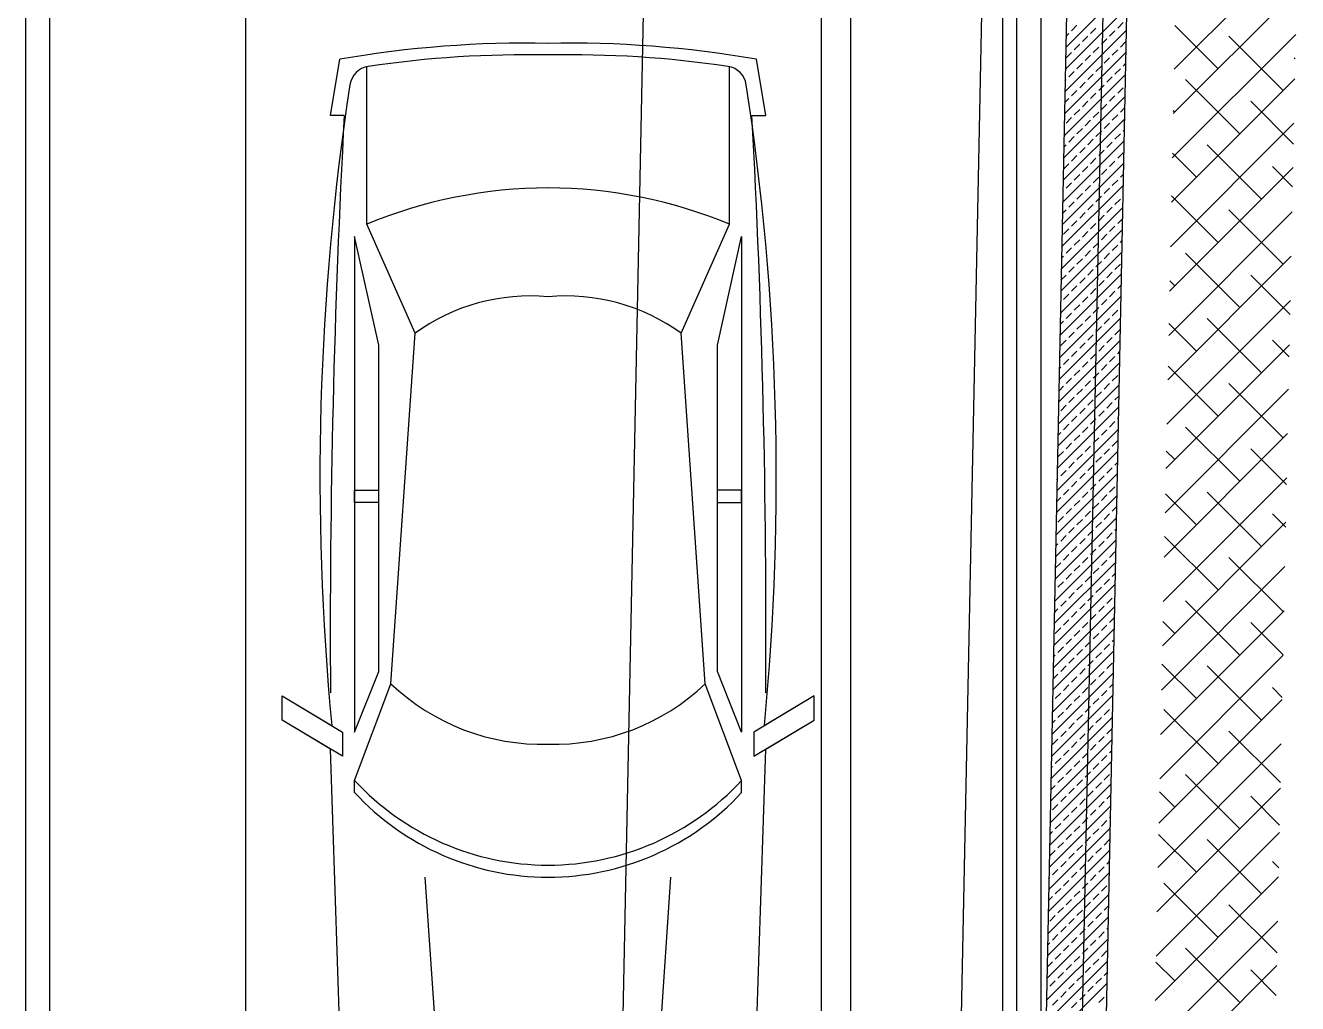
# Model space of a CAD drawing. Header units: millimetres. Extents: x 43168.9 to 43194.6, y -25545.1 to -25543.4.
# Drawn here: x 43169.8501 to 43169.9553, y -25544.741 to -25544.6601 of the extents above; entities that cross this region are included whole.
import ezdxf

# ---------------------------------------------------------------- set-up
doc = ezdxf.new("R2010")
doc.units = ezdxf.units.MM
doc.header["$LTSCALE"] = 200
doc.linetypes.add('DASHDOT', pattern=[1, 0.5, -0.25, 0, -0.25])
doc.linetypes.add('DASHDOT2', pattern=[0.5, 0.25, -0.125, 0, -0.125])
for name, color, linetype in [('aks_sgh', 5, 'DASHDOT2'), ('kolon-b.a_sgh', 6, 'Continuous'), ('merdi_sgh', 3, 'Continuous'), ('olcuic_sgh', 183, 'Continuous'), ('sembol_sgh', 8, 'Continuous'), ('tarama-betonarme_sgh', 223, 'Continuous'), ('tarama-zemin_sgh', 197, 'Continuous'), ('yapi-yaklasma_sgh', 41, 'DASHDOT')]:
    doc.layers.add(name, color=color, linetype=linetype)

msp = doc.modelspace()

# ---------------------------------------------------------------- linework, layer by layer
at = {"color": 0}
for p, q in [((43169.87531133078, -25544.66756124097), (43169.87608510185, -25544.66291861457)), ((43169.87831138149, -25544.67656139312), (43169.87831138149, -25544.66353703217)), ((43169.90831188865, -25544.67656139312), (43169.90831188865, -25544.66353703217)), ((43169.91131193937, -25544.66756124097), (43169.9105381683, -25544.66291861457)), ((43169.87645310046, -25544.66756124097), (43169.87531133078, -25544.66756124097)), ((43169.87631134768, -25544.66756124097), (43169.87531133078, -25544.66756124097)), ((43169.91017016968, -25544.66756124097), (43169.91131193937, -25544.66756124097)), ((43169.91031192246, -25544.66756124097), (43169.91131193937, -25544.66756124097)), ((43169.87731136459, -25544.67756141003), (43169.87731136459, -25544.71856210314)), ((43169.8793113984, -25544.68656156217), (43169.87731136459, -25544.67756141003)), ((43169.88231144912, -25544.68556154527), (43169.87831138149, -25544.67656139312)), ((43169.90431182102, -25544.68556154527), (43169.90831188865, -25544.67656139312)), ((43169.90731187174, -25544.68656156217), (43169.90931190555, -25544.67756141003)), ((43169.90931190555, -25544.67756141003), (43169.90931190555, -25544.71856210314)), ((43169.88031141531, -25544.71456203552), (43169.88231144912, -25544.68556154527)), ((43169.90631185484, -25544.71456203552), (43169.90431182102, -25544.68556154527)), ((43169.8793113984, -25544.71356201861), (43169.8793113984, -25544.68656156217)), ((43169.90731187174, -25544.71356201861), (43169.90731187174, -25544.68656156217)), ((43169.87731136459, -25544.69856176504), (43169.8793113984, -25544.69856176504)), ((43169.87731136459, -25544.69956178194), (43169.87731136459, -25544.69856176504)), ((43169.90931190555, -25544.69856176504), (43169.90731187174, -25544.69856176504)), ((43169.90931190555, -25544.69956178194), (43169.90931190555, -25544.69856176504)), ((43169.8793113984, -25544.69956178194), (43169.87731136459, -25544.69956178194)), ((43169.90731187174, -25544.69956178194), (43169.90931190555, -25544.69956178194)), ((43169.87731136459, -25544.71856210314), (43169.8793113984, -25544.71356201861)), ((43169.90931190555, -25544.71856210314), (43169.90731187174, -25544.71356201861)), ((43169.87731136459, -25544.72256217076), (43169.88031141531, -25544.71456203552)), ((43169.90931190555, -25544.72256217076), (43169.90631185484, -25544.71456203552)), ((43169.87131126316, -25544.71556205242), (43169.87531133078, -25544.717962093)), ((43169.87131126316, -25544.71756208624), (43169.87131126316, -25544.71556205242)), ((43169.87131126316, -25544.71556205242), (43169.87631134768, -25544.71856210314)), ((43169.87131126316, -25544.71756208624), (43169.87131126316, -25544.71556205242)), ((43169.91531200698, -25544.71556205242), (43169.91031192246, -25544.71856210314)), ((43169.91531200698, -25544.71556205242), (43169.91131193937, -25544.717962093)), ((43169.91531200698, -25544.71756208624), (43169.91531200698, -25544.71556205242)), ((43169.91531200698, -25544.71756208624), (43169.91531200698, -25544.71556205242)), ((43169.87531133078, -25544.71996212681), (43169.87131126316, -25544.71756208624)), ((43169.87631134768, -25544.72056213695), (43169.87131126316, -25544.71756208624)), ((43169.87631134768, -25544.71856210314), (43169.87631134768, -25544.72056213695)), ((43169.91031192246, -25544.72056213695), (43169.91531200698, -25544.71756208624)), ((43169.91031192246, -25544.71856210314), (43169.91031192246, -25544.72056213695)), ((43169.91131193937, -25544.71996212681), (43169.91531200698, -25544.71756208624)), ((43169.87621437806, -25544.74714535622), (43169.87531133078, -25544.71996212681)), ((43169.91040889209, -25544.74714535622), (43169.91131193937, -25544.71996212681)), ((43169.87731136459, -25544.72356218766), (43169.87731136459, -25544.72256217076)), ((43169.90931190555, -25544.72356218766), (43169.90931190555, -25544.72256217076)), ((43169.88431148292, -25544.74756259339), (43169.883155203, -25544.730562306)), ((43169.90231178722, -25544.74756259339), (43169.90346806715, -25544.730562306))]:
    msp.add_line(p, q, dxfattribs=at)
for centre, radius, start, end in [((43169.89152402846, -25544.75123235429), 0.08965309296207911, 88.8450762057925, 99.9161869801287), ((43169.89509924169, -25544.75123235429), 0.08965309296207911, 80.0838130198713, 91.1549237942075), ((43169.89152402846, -25544.75123235429), 0.08868921503438901, 88.8450762057925, 98.48846310337991), ((43169.89509924169, -25544.75123235429), 0.08868921503438901, 81.51153689662009, 91.1549237942075), ((43169.87869828775, -25544.66529495809), 0.0018, 98.48846310337991, 171.2761802045768), ((43169.90792498239, -25544.66529495809), 0.0018, 8.723819795423168, 81.51153689662009), ((43170.08882456146, -25544.69753820502), 0.2143856953616721, 171.2761802045768, 185.4842277778909), ((43169.69779870869, -25544.69753820502), 0.2143856953616721, 354.515772222109, 8.723819795423168), ((43170.66586836727, -25544.71032592126), 0.7905727552520726, 176.8991693323293, 180.3613074809916), ((43169.12075490287, -25544.71032592126), 0.7905727552520726, 359.6386925190084, 3.100830667670746), ((43169.89331163507, -25544.71256200171), 0.03900065930309958, 90, 112.6198643868536), ((43169.89331163507, -25544.71256200171), 0.03900065930309958, 67.38013561314642, 90), ((43169.89181160971, -25544.69872843452), 0.01623637964533992, 84.69907341928379, 125.8111643291812), ((43169.89481166043, -25544.69872843452), 0.01623637964533992, 54.18883567081875, 95.30092658071621), ((43169.89281162662, -25544.70146181406), 0.0181072108613248, 226.3426240035144, 271.5823546075634), ((43169.89381164352, -25544.70146181406), 0.0181072108613248, 268.4176453924366, 313.6573759964856), ((43169.89331163507, -25544.70777620652), 0.02178608257773878, 222.7412450444117, 270), ((43169.89331163507, -25544.70777620652), 0.02178608257773878, 270, 317.2587549555883), ((43169.89331163507, -25544.70877622343), 0.02178608257773878, 222.7412450444117, 270), ((43169.89331163507, -25544.70877622343), 0.02178608257773878, 270, 317.2587549555883)]:
    msp.add_arc(centre, radius, start, end, dxfattribs=at)
at = {"layer": 'aks_sgh'}
for p, q in [((43169.93087904157, -25543.74091939969), (43169.93087904157, -25544.78991939969)), ((43169.9536205472, -25543.95248021049), (43169.93700293692, -25544.76581288985))]:
    msp.add_line(p, q, dxfattribs=at)
at = {"layer": 'kolon-b.a_sgh'}
for p, q in [((43169.94256686977, -25544.34492043452), (43169.93406195791, -25544.76288187019)), ((43169.9389635896, -25544.76776690297), (43169.9474641132, -25544.35002112141))]:
    msp.add_line(p, q, dxfattribs=at)
at = {"layer": 'merdi_sgh'}
for p, q in [((43169.85008606948, -25544.64082693927), (43169.85008606948, -25544.76282693927)), ((43169.93408606948, -25544.76282693927), (43169.93408606948, -25544.64082693927)), ((43169.85208606948, -25544.64282693927), (43169.85208606948, -25544.76082693927)), ((43169.93208606948, -25544.76082693927), (43169.93208606948, -25544.64282693927))]:
    msp.add_line(p, q, dxfattribs=at)
at = {"layer": 'olcuic_sgh'}
for p, q in [((43169.91587959111, -25544.10966939968), (43169.91587959111, -25544.76313187019)), ((43169.93556047913, -25544.3445004818), (43169.92704483918, -25544.76298913371))]:
    msp.add_line(p, q, dxfattribs=at)
at = {"layer": 'sembol_sgh'}
for p, q in [((43169.86831163507, -25544.75532046261), (43169.86831163507, -25544.65532046261)), ((43169.91831163507, -25544.65532046261), (43169.91831163507, -25544.75532046261))]:
    msp.add_line(p, q, dxfattribs=at)
at = {"layer": 'tarama-betonarme_sgh'}
for p, q in [((43169.93611606027, -25544.66193601853), (43169.94122097293, -25544.65683110588)), ((43169.93607875409, -25544.66376937593), (43169.94118366675, -25544.65866446328)), ((43169.93604144792, -25544.66560273333), (43169.94114636057, -25544.66049782068)), ((43169.93659959745, -25544.66055445613), (43169.93704861026, -25544.66010544332)), ((43169.93817114228, -25544.66077896253), (43169.93862015508, -25544.66032994973)), ((43169.93974268709, -25544.66100346893), (43169.9401916999, -25544.66055445613)), ((43169.9404162063, -25544.66032994973), (43169.94086521911, -25544.65988093692)), ((43169.93613471335, -25544.66101934023), (43169.93637509105, -25544.66077896253)), ((43169.93682410385, -25544.66212600095), (43169.93727311666, -25544.66167698814)), ((43169.93749762306, -25544.66145248174), (43169.93794663587, -25544.66100346893)), ((43169.93906916789, -25544.66167698814), (43169.93951818069, -25544.66122797534)), ((43169.9406407127, -25544.66190149455), (43169.94108972551, -25544.66145248174)), ((43169.93600414174, -25544.66743609073), (43169.94110905439, -25544.66233117808)), ((43169.93615058465, -25544.66279952016), (43169.93659959745, -25544.66235050735)), ((43169.93772212946, -25544.66302402656), (43169.93817114228, -25544.66257501375)), ((43169.93839564868, -25544.66235050735), (43169.93884466148, -25544.66190149455)), ((43169.93929367429, -25544.66324853296), (43169.93974268709, -25544.66279952016)), ((43169.9399671935, -25544.66257501375), (43169.9404162063, -25544.66212600095)), ((43169.93704861026, -25544.66369754577), (43169.93749762306, -25544.66324853296)), ((43169.93862015508, -25544.66392205217), (43169.93906916789, -25544.66347303937)), ((43169.9401916999, -25544.66414655857), (43169.9406407127, -25544.66369754577)), ((43169.94086521911, -25544.66347303937), (43169.9410904013, -25544.66324785718)), ((43169.93596683556, -25544.66926944814), (43169.94107174822, -25544.66416453548)), ((43169.936060101, -25544.66468605503), (43169.93615058465, -25544.66459557138)), ((43169.93637509105, -25544.66437106498), (43169.93682410385, -25544.66392205217)), ((43169.93727311666, -25544.66526909059), (43169.93772212946, -25544.66482007779)), ((43169.93794663587, -25544.66459557138), (43169.93839564868, -25544.66414655857)), ((43169.93951818069, -25544.66482007779), (43169.9399671935, -25544.66437106498)), ((43169.93592952938, -25544.67110280554), (43169.94103444204, -25544.66599789288)), ((43169.93659959745, -25544.6659426098), (43169.93704861026, -25544.66549359699)), ((43169.93817114228, -25544.6661671162), (43169.93862015508, -25544.6657181034)), ((43169.93884466148, -25544.66549359699), (43169.93929367429, -25544.66504458419)), ((43169.93974268709, -25544.66639162261), (43169.9401916999, -25544.6659426098)), ((43169.9404162063, -25544.6657181034), (43169.94086521911, -25544.66526909059)), ((43169.93602279482, -25544.66651941243), (43169.93637509105, -25544.6661671162)), ((43169.93749762306, -25544.66684063541), (43169.93794663587, -25544.66639162261)), ((43169.93906916789, -25544.66706514182), (43169.93951818069, -25544.66661612901)), ((43169.9406407127, -25544.66728964822), (43169.94101578894, -25544.66691457198)), ((43169.93589222321, -25544.67293616294), (43169.94099713587, -25544.66783125028)), ((43169.93615058465, -25544.66818767383), (43169.93659959745, -25544.66773866102)), ((43169.93682410385, -25544.66751415462), (43169.93727311666, -25544.66706514182)), ((43169.93772212946, -25544.66841218023), (43169.93817114228, -25544.66796316743)), ((43169.93839564868, -25544.66773866102), (43169.93884466148, -25544.66728964822)), ((43169.9399671935, -25544.66796316743), (43169.9404162063, -25544.66751415462)), ((43169.93704861026, -25544.66908569944), (43169.93749762306, -25544.66863668664)), ((43169.93862015508, -25544.66931020585), (43169.93906916789, -25544.66886119304)), ((43169.93929367429, -25544.66863668664), (43169.93974268709, -25544.66818767383)), ((43169.9401916999, -25544.66953471225), (43169.9406407127, -25544.66908569944)), ((43169.94086521911, -25544.66886119304), (43169.94097848277, -25544.66874792938)), ((43169.93585491704, -25544.67476952034), (43169.94095982969, -25544.66966460769)), ((43169.93594818246, -25544.67018612723), (43169.93615058465, -25544.66998372506)), ((43169.93637509105, -25544.66975921865), (43169.93682410385, -25544.66931020585)), ((43169.93727311666, -25544.67065724426), (43169.93772212946, -25544.67020823146)), ((43169.93794663587, -25544.66998372506), (43169.93839564868, -25544.66953471225)), ((43169.93951818069, -25544.67020823146), (43169.9399671935, -25544.66975921865)), ((43169.93659959745, -25544.67133076347), (43169.93704861026, -25544.67088175067)), ((43169.93817114228, -25544.67155526988), (43169.93862015508, -25544.67110625707)), ((43169.93884466148, -25544.67088175067), (43169.93929367429, -25544.67043273786)), ((43169.9404162063, -25544.67110625707), (43169.94086521911, -25544.67065724426)), ((43169.93581761086, -25544.67660287774), (43169.94092252351, -25544.67149796509)), ((43169.93592607824, -25544.67200428268), (43169.93637509105, -25544.67155526988)), ((43169.93749762306, -25544.67222878908), (43169.93794663587, -25544.67177977628)), ((43169.93906916789, -25544.67245329549), (43169.93951818069, -25544.67200428268)), ((43169.93974268709, -25544.67177977628), (43169.9401916999, -25544.67133076347)), ((43169.93578030468, -25544.67843623514), (43169.94088521734, -25544.67333132249)), ((43169.93615058465, -25544.6735758275), (43169.93659959745, -25544.6731268147)), ((43169.93682410385, -25544.6729023083), (43169.93727311666, -25544.67245329549)), ((43169.93772212946, -25544.67380033391), (43169.93817114228, -25544.6733513211)), ((43169.93839564868, -25544.6731268147), (43169.93884466148, -25544.67267780189)), ((43169.9399671935, -25544.6733513211), (43169.9404162063, -25544.6729023083)), ((43169.9406407127, -25544.67267780189), (43169.94090387042, -25544.67241464418)), ((43169.93587357012, -25544.67385284204), (43169.93592607824, -25544.67380033391)), ((43169.93704861026, -25544.67447385312), (43169.93749762306, -25544.67402484031)), ((43169.93862015508, -25544.67469835952), (43169.93906916789, -25544.67424934671)), ((43169.93929367429, -25544.67402484031), (43169.93974268709, -25544.6735758275)), ((43169.94086521911, -25544.67424934671), (43169.94086656424, -25544.67424800158)), ((43169.9357429985, -25544.68026959254), (43169.94084791116, -25544.67516467988)), ((43169.93583626394, -25544.67568619944), (43169.93615058465, -25544.67537187873)), ((43169.93637509105, -25544.67514737232), (43169.93682410385, -25544.67469835952)), ((43169.93794663587, -25544.67537187873), (43169.93839564868, -25544.67492286592)), ((43169.93951818069, -25544.67559638513), (43169.9399671935, -25544.67514737232)), ((43169.9401916999, -25544.67492286592), (43169.9406407127, -25544.67447385312)), ((43169.93659959745, -25544.67671891714), (43169.93704861026, -25544.67626990434)), ((43169.93727311666, -25544.67604539794), (43169.93772212946, -25544.67559638513)), ((43169.93817114228, -25544.67694342355), (43169.93862015508, -25544.67649441074)), ((43169.93884466148, -25544.67626990434), (43169.93929367429, -25544.67582089153)), ((43169.9404162063, -25544.67649441074), (43169.94082925806, -25544.67608135898)), ((43169.93570569233, -25544.68210294994), (43169.94081060498, -25544.67699803728)), ((43169.93592607824, -25544.67739243636), (43169.93637509105, -25544.67694342355)), ((43169.93749762306, -25544.67761694276), (43169.93794663587, -25544.67716792995)), ((43169.93906916789, -25544.67784144916), (43169.93951818069, -25544.67739243636)), ((43169.93974268709, -25544.67716792995), (43169.9401916999, -25544.67671891714)), ((43169.93615058465, -25544.67896398118), (43169.93659959745, -25544.67851496837)), ((43169.93682410385, -25544.67829046196), (43169.93727311666, -25544.67784144916)), ((43169.93839564868, -25544.67851496837), (43169.93884466148, -25544.67806595556)), ((43169.9399671935, -25544.67873947477), (43169.9404162063, -25544.67829046196)), ((43169.9406407127, -25544.67806595556), (43169.94079195189, -25544.67791471638)), ((43169.93566838615, -25544.68393630734), (43169.9407732988, -25544.67883139469)), ((43169.93576165158, -25544.67935291424), (43169.93592607824, -25544.67918848758)), ((43169.93704861026, -25544.67986200679), (43169.93749762306, -25544.67941299398)), ((43169.93772212946, -25544.67918848758), (43169.93817114228, -25544.67873947477)), ((43169.93862015508, -25544.68008651319), (43169.93906916789, -25544.67963750038)), ((43169.93929367429, -25544.67941299398), (43169.93974268709, -25544.67896398118)), ((43169.93563107998, -25544.68576966474), (43169.94073599263, -25544.68066475209)), ((43169.93637509105, -25544.680535526), (43169.93682410385, -25544.68008651319)), ((43169.93794663587, -25544.6807600324), (43169.93839564868, -25544.68031101959)), ((43169.93951818069, -25544.6809845388), (43169.9399671935, -25544.680535526)), ((43169.9401916999, -25544.68031101959), (43169.9406407127, -25544.67986200679)), ((43169.93572434541, -25544.68118627164), (43169.93615058465, -25544.6807600324)), ((43169.93659959745, -25544.68210707082), (43169.93704861026, -25544.68165805801)), ((43169.93727311666, -25544.68143355161), (43169.93772212946, -25544.6809845388)), ((43169.93884466148, -25544.68165805801), (43169.93929367429, -25544.68120904521)), ((43169.9404162063, -25544.68188256441), (43169.94071733954, -25544.68158143118)), ((43169.9355937738, -25544.68760302214), (43169.94069868646, -25544.68249810949)), ((43169.93592607824, -25544.68278059003), (43169.93637509105, -25544.68233157722)), ((43169.93749762306, -25544.68300509643), (43169.93794663587, -25544.68255608363)), ((43169.93817114228, -25544.68233157722), (43169.93862015508, -25544.68188256441)), ((43169.93906916789, -25544.68322960283), (43169.93951818069, -25544.68278059003)), ((43169.93974268709, -25544.68255608363), (43169.9401916999, -25544.68210707082)), ((43169.93568703923, -25544.68301962904), (43169.93570157184, -25544.68300509643)), ((43169.93682410385, -25544.68367861564), (43169.93727311666, -25544.68322960283)), ((43169.93839564868, -25544.68390312204), (43169.93884466148, -25544.68345410924)), ((43169.9399671935, -25544.68412762845), (43169.9404162063, -25544.68367861564)), ((43169.9406407127, -25544.68345410924), (43169.94068003336, -25544.68341478859)), ((43169.93555646762, -25544.68943637954), (43169.94066138028, -25544.68433146689)), ((43169.93564973305, -25544.68485298644), (43169.93592607824, -25544.68457664125)), ((43169.93615058465, -25544.68435213485), (43169.93659959745, -25544.68390312204)), ((43169.93704861026, -25544.68525016046), (43169.93749762306, -25544.68480114765)), ((43169.93772212946, -25544.68457664125), (43169.93817114228, -25544.68412762845)), ((43169.93929367429, -25544.68480114765), (43169.93974268709, -25544.68435213485)), ((43169.93637509105, -25544.68592367967), (43169.93682410385, -25544.68547466687)), ((43169.93794663587, -25544.68614818607), (43169.93839564868, -25544.68569917327)), ((43169.93862015508, -25544.68547466687), (43169.93906916789, -25544.68502565406)), ((43169.93951818069, -25544.68637269247), (43169.9399671935, -25544.68592367967)), ((43169.9401916999, -25544.68569917327), (43169.9406407127, -25544.68525016046)), ((43169.93551916144, -25544.69126973694), (43169.9406240741, -25544.68616482429)), ((43169.93570157184, -25544.68659719888), (43169.93615058465, -25544.68614818607)), ((43169.93659959745, -25544.68749522449), (43169.93704861026, -25544.68704621169)), ((43169.93727311666, -25544.68682170528), (43169.93772212946, -25544.68637269247)), ((43169.93884466148, -25544.68704621169), (43169.93929367429, -25544.68659719888)), ((43169.93548185527, -25544.69310309435), (43169.94058676792, -25544.68799818169)), ((43169.93592607824, -25544.6881687437), (43169.93637509105, -25544.68771973089)), ((43169.93749762306, -25544.6883932501), (43169.93794663587, -25544.6879442373)), ((43169.93817114228, -25544.68771973089), (43169.93862015508, -25544.68727071809)), ((43169.93974268709, -25544.6879442373), (43169.9401916999, -25544.68749522449)), ((43169.9404162063, -25544.68727071809), (43169.940605421, -25544.68708150339)), ((43169.9355751207, -25544.68851970124), (43169.93570157184, -25544.6883932501)), ((43169.93682410385, -25544.68906676931), (43169.93727311666, -25544.68861775651)), ((43169.93839564868, -25544.68929127571), (43169.93884466148, -25544.68884226291)), ((43169.93906916789, -25544.68861775651), (43169.93951818069, -25544.6881687437)), ((43169.9399671935, -25544.68951578212), (43169.9404162063, -25544.68906676931)), ((43169.93544454909, -25544.69493645175), (43169.94054946175, -25544.68983153909)), ((43169.93553781453, -25544.69035305864), (43169.93592607824, -25544.68996479492)), ((43169.93615058465, -25544.68974028852), (43169.93659959745, -25544.68929127571)), ((43169.93704861026, -25544.69063831413), (43169.93749762306, -25544.69018930133)), ((43169.93772212946, -25544.68996479492), (43169.93817114228, -25544.68951578212)), ((43169.93929367429, -25544.69018930133), (43169.93974268709, -25544.68974028852)), ((43169.93637509105, -25544.69131183334), (43169.93682410385, -25544.69086282053)), ((43169.93794663587, -25544.69153633975), (43169.93839564868, -25544.69108732694)), ((43169.93862015508, -25544.69086282053), (43169.93906916789, -25544.69041380773)), ((43169.9401916999, -25544.69108732694), (43169.94053080865, -25544.69074821819)), ((43169.93540724292, -25544.69676980915), (43169.94051215557, -25544.69166489649)), ((43169.93570157184, -25544.69198535255), (43169.93615058465, -25544.69153633975)), ((43169.93727311666, -25544.69220985895), (43169.93772212946, -25544.69176084615)), ((43169.93884466148, -25544.69243436536), (43169.93929367429, -25544.69198535255)), ((43169.93951818069, -25544.69176084615), (43169.9399671935, -25544.69131183334)), ((43169.93592607824, -25544.69355689737), (43169.93637509105, -25544.69310788457)), ((43169.93659959745, -25544.69288337816), (43169.93704861026, -25544.69243436536)), ((43169.93749762306, -25544.69378140377), (43169.93794663587, -25544.69333239097)), ((43169.93817114228, -25544.69310788457), (43169.93862015508, -25544.69265887176)), ((43169.93974268709, -25544.69333239097), (43169.9401916999, -25544.69288337816)), ((43169.9404162063, -25544.69265887176), (43169.94049350247, -25544.69258157559)), ((43169.93536993674, -25544.69860316655), (43169.9404748494, -25544.69349825389)), ((43169.93546320217, -25544.69401977344), (43169.93570157184, -25544.69378140377)), ((43169.93682410385, -25544.69445492298), (43169.93727311666, -25544.69400591018)), ((43169.93839564868, -25544.69467942939), (43169.93884466148, -25544.69423041658)), ((43169.93906916789, -25544.69400591018), (43169.93951818069, -25544.69355689737)), ((43169.93533263056, -25544.70043652395), (43169.94043754322, -25544.69533161129)), ((43169.93547706544, -25544.6958019614), (43169.93592607824, -25544.6953529486)), ((43169.93615058465, -25544.69512844219), (43169.93659959745, -25544.69467942939)), ((43169.93772212946, -25544.6953529486), (43169.93817114228, -25544.69490393579)), ((43169.93929367429, -25544.695577455), (43169.93974268709, -25544.69512844219)), ((43169.9399671935, -25544.69490393579), (43169.9404162063, -25544.69445492298)), ((43169.93637509105, -25544.69669998702), (43169.93682410385, -25544.69625097421)), ((43169.93704861026, -25544.69602646781), (43169.93749762306, -25544.695577455)), ((43169.93794663587, -25544.69692449342), (43169.93839564868, -25544.69647548061)), ((43169.93862015508, -25544.69625097421), (43169.93906916789, -25544.6958019614)), ((43169.9401916999, -25544.69647548061), (43169.94041889012, -25544.69624829039)), ((43169.93529532439, -25544.70226988135), (43169.94040023704, -25544.69716496869)), ((43169.93570157184, -25544.69737350622), (43169.93615058465, -25544.69692449342)), ((43169.93727311666, -25544.69759801263), (43169.93772212946, -25544.69714899982)), ((43169.93884466148, -25544.69782251903), (43169.93929367429, -25544.69737350622)), ((43169.93951818069, -25544.69714899982), (43169.9399671935, -25544.69669998702)), ((43169.93538858982, -25544.69768648825), (43169.93547706544, -25544.69759801263)), ((43169.93592607824, -25544.69894505104), (43169.93637509105, -25544.69849603824)), ((43169.93659959745, -25544.69827153184), (43169.93704861026, -25544.69782251903)), ((43169.93817114228, -25544.69849603824), (43169.93862015508, -25544.69804702543)), ((43169.93974268709, -25544.69872054464), (43169.9401916999, -25544.69827153184)), ((43169.93525801821, -25544.70410323875), (43169.94036293087, -25544.69899832609)), ((43169.93535128365, -25544.69951984565), (43169.93570157184, -25544.69916955745)), ((43169.93682410385, -25544.69984307666), (43169.93727311666, -25544.69939406385)), ((43169.93749762306, -25544.69916955745), (43169.93794663587, -25544.69872054464)), ((43169.93839564868, -25544.70006758306), (43169.93884466148, -25544.69961857026)), ((43169.93906916789, -25544.69939406385), (43169.93951818069, -25544.69894505104)), ((43169.93615058465, -25544.70051659587), (43169.93659959745, -25544.70006758306)), ((43169.93772212946, -25544.70074110227), (43169.93817114228, -25544.70029208946)), ((43169.93929367429, -25544.70096560867), (43169.93974268709, -25544.70051659587)), ((43169.9399671935, -25544.70029208946), (43169.94034427777, -25544.69991500519)), ((43169.93522071203, -25544.70593659615), (43169.94032562469, -25544.70083168349)), ((43169.93547706544, -25544.70119011508), (43169.93592607824, -25544.70074110227)), ((43169.93637509105, -25544.70208814069), (43169.93682410385, -25544.70163912788)), ((43169.93704861026, -25544.70141462148), (43169.93749762306, -25544.70096560867)), ((43169.93862015508, -25544.70163912788), (43169.93906916789, -25544.70119011508)), ((43169.9401916999, -25544.70186363428), (43169.94030697159, -25544.70174836259)), ((43169.93518340585, -25544.70776995355), (43169.94028831851, -25544.7026650409)), ((43169.93570157184, -25544.7027616599), (43169.93615058465, -25544.70231264709)), ((43169.93727311666, -25544.7029861663), (43169.93772212946, -25544.70253715349)), ((43169.93794663587, -25544.70231264709), (43169.93839564868, -25544.70186363428)), ((43169.93884466148, -25544.7032106727), (43169.93929367429, -25544.7027616599)), ((43169.93951818069, -25544.70253715349), (43169.9399671935, -25544.70208814069)), ((43169.93527667129, -25544.70318656045), (43169.93547706544, -25544.7029861663)), ((43169.93659959745, -25544.70365968551), (43169.93704861026, -25544.7032106727)), ((43169.93817114228, -25544.70388419191), (43169.93862015508, -25544.7034351791)), ((43169.93974268709, -25544.70410869832), (43169.9401916999, -25544.70365968551)), ((43169.93514609968, -25544.70960331095), (43169.94025101233, -25544.7044983983)), ((43169.93525255904, -25544.70500672393), (43169.93570157184, -25544.70455771112)), ((43169.93592607824, -25544.70433320472), (43169.93637509105, -25544.70388419191)), ((43169.93682410385, -25544.70523123033), (43169.93727311666, -25544.70478221752)), ((43169.93749762306, -25544.70455771112), (43169.93794663587, -25544.70410869832)), ((43169.93906916789, -25544.70478221752), (43169.93951818069, -25544.70433320472)), ((43169.93615058465, -25544.70590474954), (43169.93659959745, -25544.70545573673)), ((43169.93772212946, -25544.70612925594), (43169.93817114228, -25544.70568024314)), ((43169.93839564868, -25544.70545573673), (43169.93884466148, -25544.70500672393)), ((43169.93929367429, -25544.70635376234), (43169.93974268709, -25544.70590474954)), ((43169.9399671935, -25544.70568024314), (43169.94023235924, -25544.70541507739)), ((43169.93510879351, -25544.71143666835), (43169.94021370616, -25544.7063317557)), ((43169.93520205894, -25544.70685327525), (43169.93525255904, -25544.70680277515)), ((43169.93547706544, -25544.70657826875), (43169.93592607824, -25544.70612925594)), ((43169.93637509105, -25544.70747629436), (43169.93682410385, -25544.70702728155)), ((43169.93704861026, -25544.70680277515), (43169.93749762306, -25544.70635376234)), ((43169.93862015508, -25544.70702728155), (43169.93906916789, -25544.70657826875)), ((43169.93570157184, -25544.70814981357), (43169.93615058465, -25544.70770080076)), ((43169.93727311666, -25544.70837431997), (43169.93772212946, -25544.70792530717)), ((43169.93794663587, -25544.70770080076), (43169.93839564868, -25544.70725178796)), ((43169.93951818069, -25544.70792530717), (43169.9399671935, -25544.70747629436)), ((43169.9401916999, -25544.70725178796), (43169.94019505307, -25544.7072484348)), ((43169.93507148733, -25544.71327002575), (43169.94017639998, -25544.7081651131)), ((43169.93516475276, -25544.70868663265), (43169.93547706544, -25544.70837431997)), ((43169.93659959745, -25544.70904783918), (43169.93704861026, -25544.70859882638)), ((43169.93817114228, -25544.70927234558), (43169.93862015508, -25544.70882333278)), ((43169.93884466148, -25544.70859882638), (43169.93929367429, -25544.70814981357)), ((43169.93974268709, -25544.70949685199), (43169.94015774689, -25544.7090817922)), ((43169.93503418115, -25544.71510338315), (43169.94013909381, -25544.7099984705)), ((43169.93525255904, -25544.7103948776), (43169.93570157184, -25544.70994586479)), ((43169.93592607824, -25544.70972135839), (43169.93637509105, -25544.70927234558)), ((43169.93682410385, -25544.710619384), (43169.93727311666, -25544.7101703712)), ((43169.93749762306, -25544.70994586479), (43169.93794663587, -25544.70949685199)), ((43169.93906916789, -25544.7101703712), (43169.93951818069, -25544.70972135839)), ((43169.93615058465, -25544.71129290321), (43169.93659959745, -25544.71084389041)), ((43169.93772212946, -25544.71151740961), (43169.93817114228, -25544.71106839681)), ((43169.93839564868, -25544.71084389041), (43169.93884466148, -25544.7103948776)), ((43169.9399671935, -25544.71106839681), (43169.94012044071, -25544.7109151496)), ((43169.93499687497, -25544.71693674055), (43169.94010178763, -25544.7118318279)), ((43169.93509014041, -25544.71235334745), (43169.93525255904, -25544.71219092883)), ((43169.93547706544, -25544.71196642242), (43169.93592607824, -25544.71151740961)), ((43169.93704861026, -25544.71219092883), (43169.93749762306, -25544.71174191602)), ((43169.93862015508, -25544.71241543523), (43169.93906916789, -25544.71196642242)), ((43169.93929367429, -25544.71174191602), (43169.93974268709, -25544.71129290321)), ((43169.93570157184, -25544.71353796724), (43169.93615058465, -25544.71308895444)), ((43169.93637509105, -25544.71286444803), (43169.93682410385, -25544.71241543523)), ((43169.93727311666, -25544.71376247365), (43169.93772212946, -25544.71331346084)), ((43169.93794663587, -25544.71308895444), (43169.93839564868, -25544.71263994163)), ((43169.93951818069, -25544.71331346084), (43169.9399671935, -25544.71286444803)), ((43169.9349595688, -25544.71877009796), (43169.94006448145, -25544.7136651853)), ((43169.93505283423, -25544.71418670485), (43169.93547706544, -25544.71376247365)), ((43169.93659959745, -25544.71443599285), (43169.93704861026, -25544.71398698005)), ((43169.93817114228, -25544.71466049926), (43169.93862015508, -25544.71421148645)), ((43169.93884466148, -25544.71398698005), (43169.93929367429, -25544.71353796724)), ((43169.93525255904, -25544.71578303127), (43169.93570157184, -25544.71533401847)), ((43169.93592607824, -25544.71510951206), (43169.93637509105, -25544.71466049926)), ((43169.93749762306, -25544.71533401847), (43169.93794663587, -25544.71488500566)), ((43169.93906916789, -25544.71555852487), (43169.93951818069, -25544.71510951206)), ((43169.93974268709, -25544.71488500566), (43169.94004582836, -25544.7145818644)), ((43169.93492226262, -25544.72060345536), (43169.94002717527, -25544.7154985427)), ((43169.93501552806, -25544.71602006225), (43169.93502805263, -25544.71600753767)), ((43169.93615058465, -25544.71668105689), (43169.93659959745, -25544.71623204408)), ((43169.93682410385, -25544.71600753767), (43169.93727311666, -25544.71555852487)), ((43169.93772212946, -25544.71690556329), (43169.93817114228, -25544.71645655048)), ((43169.93839564868, -25544.71623204408), (43169.93884466148, -25544.71578303127)), ((43169.9399671935, -25544.71645655048), (43169.94000852218, -25544.7164152218)), ((43169.93488495645, -25544.72243681276), (43169.9399898691, -25544.7173319001)), ((43169.93547706544, -25544.71735457609), (43169.93592607824, -25544.71690556329)), ((43169.93704861026, -25544.71757908249), (43169.93749762306, -25544.71713006969)), ((43169.93862015508, -25544.7178035889), (43169.93906916789, -25544.71735457609)), ((43169.93929367429, -25544.71713006969), (43169.93974268709, -25544.71668105689)), ((43169.93497822188, -25544.71785341965), (43169.93525255904, -25544.71757908249)), ((43169.93570157184, -25544.71892612091), (43169.93615058465, -25544.71847710811)), ((43169.93637509105, -25544.71825260171), (43169.93682410385, -25544.7178035889)), ((43169.93794663587, -25544.71847710811), (43169.93839564868, -25544.7180280953)), ((43169.93951818069, -25544.71870161451), (43169.9399671935, -25544.71825260171)), ((43169.93484765027, -25544.72427017016), (43169.93995256293, -25544.7191652575)), ((43169.93502805263, -25544.71959964012), (43169.93547706544, -25544.71915062732)), ((43169.93659959745, -25544.71982414653), (43169.93704861026, -25544.71937513372)), ((43169.93727311666, -25544.71915062732), (43169.93772212946, -25544.71870161451)), ((43169.93817114228, -25544.72004865293), (43169.93862015508, -25544.71959964012)), ((43169.93884466148, -25544.71937513372), (43169.93929367429, -25544.71892612091)), ((43169.93592607824, -25544.72049766573), (43169.93637509105, -25544.72004865293)), ((43169.93749762306, -25544.72072217214), (43169.93794663587, -25544.72027315933)), ((43169.93906916789, -25544.72094667854), (43169.93951818069, -25544.72049766573)), ((43169.93974268709, -25544.72027315933), (43169.93993390983, -25544.7200819366)), ((43169.93481034409, -25544.72610352756), (43169.93991525675, -25544.7209986149)), ((43169.93490360952, -25544.72152013445), (43169.93502805263, -25544.72139569135)), ((43169.93525255904, -25544.72117118494), (43169.93570157184, -25544.72072217214)), ((43169.93615058465, -25544.72206921056), (43169.93659959745, -25544.72162019775)), ((43169.93682410385, -25544.72139569135), (43169.93727311666, -25544.72094667854)), ((43169.93839564868, -25544.72162019775), (43169.93884466148, -25544.72117118494)), ((43169.93547706544, -25544.72274272977), (43169.93592607824, -25544.72229371696)), ((43169.93704861026, -25544.72296723617), (43169.93749762306, -25544.72251822336)), ((43169.93772212946, -25544.72229371696), (43169.93817114228, -25544.72184470415)), ((43169.93862015508, -25544.72319174257), (43169.93906916789, -25544.72274272977)), ((43169.93929367429, -25544.72251822336), (43169.93974268709, -25544.72206921056)), ((43169.93477303792, -25544.72793688496), (43169.93987795057, -25544.7228319723)), ((43169.93486630335, -25544.72335349185), (43169.93525255904, -25544.72296723617)), ((43169.93570157184, -25544.72431427459), (43169.93615058465, -25544.72386526178)), ((43169.93637509105, -25544.72364075538), (43169.93682410385, -25544.72319174257)), ((43169.93794663587, -25544.72386526178), (43169.93839564868, -25544.72341624898)), ((43169.93951818069, -25544.72408976818), (43169.93985929748, -25544.7237486514)), ((43169.93473573174, -25544.72977024236), (43169.93984064439, -25544.7246653297)), ((43169.93502805263, -25544.7249877938), (43169.93547706544, -25544.72453878099)), ((43169.93659959745, -25544.7252123002), (43169.93704861026, -25544.72476328739)), ((43169.93727311666, -25544.72453878099), (43169.93772212946, -25544.72408976818)), ((43169.93884466148, -25544.72476328739), (43169.93929367429, -25544.72431427459)), ((43169.93592607824, -25544.72588581941), (43169.93637509105, -25544.7254368066)), ((43169.93749762306, -25544.72611032581), (43169.93794663587, -25544.725661313)), ((43169.93817114228, -25544.7254368066), (43169.93862015508, -25544.7249877938)), ((43169.93906916789, -25544.72633483222), (43169.93951818069, -25544.72588581941)), ((43169.93974268709, -25544.725661313), (43169.9398219913, -25544.7255820088)), ((43169.93469842556, -25544.73160359976), (43169.93980333822, -25544.72649868711)), ((43169.934791691, -25544.72702020665), (43169.93502805263, -25544.72678384502)), ((43169.93525255904, -25544.72655933862), (43169.93570157184, -25544.72611032581)), ((43169.93615058465, -25544.72745736423), (43169.93659959745, -25544.72700835142)), ((43169.93682410385, -25544.72678384502), (43169.93727311666, -25544.72633483222)), ((43169.93839564868, -25544.72700835142), (43169.93884466148, -25544.72655933862)), ((43169.93547706544, -25544.72813088344), (43169.93592607824, -25544.72768187063)), ((43169.93704861026, -25544.72835538984), (43169.93749762306, -25544.72790637704)), ((43169.93772212946, -25544.72768187063), (43169.93817114228, -25544.72723285783)), ((43169.93929367429, -25544.72790637704), (43169.93974268709, -25544.72745736423)), ((43169.93466111938, -25544.73343695716), (43169.93976603204, -25544.72833204451)), ((43169.93480354622, -25544.72880440265), (43169.93525255904, -25544.72835538984)), ((43169.93637509105, -25544.72902890905), (43169.93682410385, -25544.72857989624)), ((43169.93794663587, -25544.72925341545), (43169.93839564868, -25544.72880440265)), ((43169.93862015508, -25544.72857989624), (43169.93906916789, -25544.72813088344)), ((43169.93462381321, -25544.73527031456), (43169.93972872586, -25544.73016540191)), ((43169.93502805263, -25544.73037594747), (43169.93547706544, -25544.72992693466)), ((43169.93570157184, -25544.72970242826), (43169.93615058465, -25544.72925341545)), ((43169.93659959745, -25544.73060045387), (43169.93704861026, -25544.73015144106)), ((43169.93727311666, -25544.72992693466), (43169.93772212946, -25544.72947792186)), ((43169.93884466148, -25544.73015144106), (43169.93929367429, -25544.72970242826)), ((43169.93951818069, -25544.72947792186), (43169.93974737894, -25544.7292487236)), ((43169.93471707864, -25544.73068692146), (43169.93480354622, -25544.73060045387)), ((43169.93592607824, -25544.73127397308), (43169.93637509105, -25544.73082496028)), ((43169.93749762306, -25544.73149847948), (43169.93794663587, -25544.73104946668)), ((43169.93817114228, -25544.73082496028), (43169.93862015508, -25544.73037594747)), ((43169.93458650704, -25544.73710367196), (43169.93969141969, -25544.73199875931)), ((43169.93467977246, -25544.73252027886), (43169.93502805263, -25544.73217199869)), ((43169.93525255904, -25544.73194749229), (43169.93570157184, -25544.73149847948)), ((43169.93682410385, -25544.73217199869), (43169.93727311666, -25544.73172298589)), ((43169.93839564868, -25544.7323965051), (43169.93884466148, -25544.73194749229)), ((43169.93906916789, -25544.73172298589), (43169.93951818069, -25544.73127397308)), ((43169.93547706544, -25544.73351903711), (43169.93592607824, -25544.7330700243)), ((43169.93615058465, -25544.7328455179), (43169.93659959745, -25544.7323965051)), ((43169.93704861026, -25544.73374354351), (43169.93749762306, -25544.73329453071)), ((43169.93772212946, -25544.7330700243), (43169.93817114228, -25544.7326210115)), ((43169.93929367429, -25544.73329453071), (43169.9396727666, -25544.7329154384)), ((43169.93454920086, -25544.73893702936), (43169.93965411351, -25544.73383211671)), ((43169.93480354622, -25544.73419255632), (43169.93525255904, -25544.73374354351)), ((43169.93637509105, -25544.73441706272), (43169.93682410385, -25544.73396804992)), ((43169.93794663587, -25544.73464156913), (43169.93839564868, -25544.73419255632)), ((43169.93862015508, -25544.73396804992), (43169.93906916789, -25544.73351903711)), ((43169.93502805263, -25544.73576410114), (43169.93547706544, -25544.73531508834)), ((43169.93570157184, -25544.73509058193), (43169.93615058465, -25544.73464156913)), ((43169.93727311666, -25544.73531508834), (43169.93772212946, -25544.73486607553)), ((43169.93884466148, -25544.73553959474), (43169.93929367429, -25544.73509058193)), ((43169.93951818069, -25544.73486607553), (43169.93963546042, -25544.7347487958)), ((43169.93451189468, -25544.74077038676), (43169.93961680734, -25544.73566547411)), ((43169.93460516011, -25544.73618699366), (43169.93480354622, -25544.73598860754)), ((43169.93592607824, -25544.73666212675), (43169.93637509105, -25544.73621311395)), ((43169.93659959745, -25544.73598860754), (43169.93704861026, -25544.73553959474)), ((43169.93749762306, -25544.73688663316), (43169.93794663587, -25544.73643762035)), ((43169.93817114228, -25544.73621311395), (43169.93862015508, -25544.73576410114)), ((43169.9344745885, -25544.74260374417), (43169.93957950116, -25544.73749883151)), ((43169.93525255904, -25544.73733564596), (43169.93570157184, -25544.73688663316)), ((43169.93682410385, -25544.73756015237), (43169.93727311666, -25544.73711113956)), ((43169.93839564868, -25544.73778465877), (43169.93884466148, -25544.73733564596)), ((43169.93906916789, -25544.73711113956), (43169.93951818069, -25544.73666212675)), ((43169.93457903982, -25544.73800916517), (43169.93502805263, -25544.73756015237)), ((43169.93547706544, -25544.73890719079), (43169.93592607824, -25544.73845817798)), ((43169.93615058465, -25544.73823367157), (43169.93659959745, -25544.73778465877)), ((43169.93772212946, -25544.73845817798), (43169.93817114228, -25544.73800916517)), ((43169.93929367429, -25544.73868268438), (43169.93956084806, -25544.7384155106)), ((43169.93443728233, -25544.74443710157), (43169.93954219498, -25544.73933218891)), ((43169.93480354622, -25544.73958070999), (43169.93525255904, -25544.73913169719)), ((43169.93637509105, -25544.7398052164), (43169.93682410385, -25544.73935620359)), ((43169.93704861026, -25544.73913169719), (43169.93749762306, -25544.73868268438)), ((43169.93794663587, -25544.7400297228), (43169.93839564868, -25544.73958070999)), ((43169.93862015508, -25544.73935620359), (43169.93906916789, -25544.73890719079)), ((43169.93453054776, -25544.73985370846), (43169.93457903982, -25544.7398052164)), ((43169.93502805263, -25544.74115225481), (43169.93547706544, -25544.74070324201)), ((43169.93570157184, -25544.74047873561), (43169.93615058465, -25544.7400297228)), ((43169.93727311666, -25544.74070324201), (43169.93772212946, -25544.7402542292)), ((43169.93884466148, -25544.74092774841), (43169.93929367429, -25544.74047873561)), ((43169.93951818069, -25544.7402542292), (43169.93952354189, -25544.74024886801)), ((43169.93659959745, -25544.74137676122), (43169.93704861026, -25544.74092774841))]:
    msp.add_line(p, q, dxfattribs=at)
at = {"layer": 'tarama-zemin_sgh'}
for p, q in [((43169.94508106599, -25544.66374732016), (43169.9552908913, -25544.65353749485)), ((43169.94500645364, -25544.66741403496), (43169.95521627895, -25544.65720420965)), ((43169.94872294283, -25544.66369754577), (43169.94515468767, -25544.66012929061)), ((43169.94493184128, -25544.67108074976), (43169.95514166659, -25544.66087092445)), ((43169.9541110965, -25544.66549359699), (43169.94962096844, -25544.66100346893)), ((43169.95510056179, -25544.66289095984), (43169.95500912211, -25544.66279952016)), ((43169.94485722893, -25544.67474746456), (43169.95506705424, -25544.66453763925)), ((43169.95051899405, -25544.66908569944), (43169.94602886599, -25544.66459557138)), ((43169.95495728899, -25544.66993189193), (43169.95141701966, -25544.66639162261)), ((43169.94513084038, -25544.66728964822), (43169.94501141486, -25544.6671702227)), ((43169.94478261658, -25544.67841417937), (43169.95499244189, -25544.66820435405)), ((43169.95231504527, -25544.67447385312), (43169.94782491722, -25544.66998372506)), ((43169.9469268916, -25544.67267780189), (43169.94493977846, -25544.67069068875)), ((43169.94470800422, -25544.68208089417), (43169.95491782953, -25544.67187106885)), ((43169.95488565259, -25544.67345235798), (43169.95321307089, -25544.67177977628)), ((43169.94872294283, -25544.67806595556), (43169.94486814206, -25544.6742111548)), ((43169.9541110965, -25544.67986200679), (43169.94962096844, -25544.67537187873)), ((43169.94463339187, -25544.68574760897), (43169.95484321718, -25544.67553778366)), ((43169.94455877952, -25544.68941432377), (43169.95476860483, -25544.67920449846)), ((43169.95051899405, -25544.68345410924), (43169.94602886599, -25544.67896398118)), ((43169.94513084038, -25544.68165805801), (43169.94472486926, -25544.68125208689)), ((43169.95467074338, -25544.68401375612), (43169.95141701966, -25544.6807600324)), ((43169.94448416716, -25544.69308103857), (43169.95469399248, -25544.68287121326)), ((43169.9469268916, -25544.68704621169), (43169.94465323286, -25544.68477255294)), ((43169.95231504527, -25544.68884226291), (43169.94782491722, -25544.68435213485)), ((43169.94440955481, -25544.69674775337), (43169.95461938012, -25544.68653792806)), ((43169.95459910698, -25544.68753422216), (43169.95321307089, -25544.68614818607)), ((43169.94872294283, -25544.69243436536), (43169.94458159645, -25544.68829301898)), ((43169.94433494246, -25544.70041446817), (43169.95454476777, -25544.69020464286)), ((43169.9541110965, -25544.69423041658), (43169.94962096844, -25544.68974028852)), ((43169.95051899405, -25544.69782251903), (43169.94602886599, -25544.69333239097)), ((43169.94426033011, -25544.70408118298), (43169.95447015542, -25544.69387135766)), ((43169.94513084038, -25544.69602646781), (43169.94443832365, -25544.69533395108)), ((43169.95438419777, -25544.6980956203), (43169.95141701966, -25544.69512844219)), ((43169.94418571775, -25544.70774789778), (43169.95439554306, -25544.69753807247)), ((43169.9469268916, -25544.70141462148), (43169.94436668725, -25544.69885441712)), ((43169.95231504527, -25544.7032106727), (43169.94782491722, -25544.69872054464)), ((43169.95431256137, -25544.70161608635), (43169.95321307089, -25544.70051659587)), ((43169.9441111054, -25544.71141461258), (43169.95432093071, -25544.70120478727)), ((43169.94872294283, -25544.70680277515), (43169.94429505085, -25544.70237488317)), ((43169.94403649305, -25544.71508132738), (43169.95424631836, -25544.70487150207)), ((43169.9541110965, -25544.70859882638), (43169.94962096844, -25544.70410869832)), ((43169.95051899405, -25544.71219092883), (43169.94602886599, -25544.70770080076)), ((43169.94396188069, -25544.71874804218), (43169.95417170601, -25544.70853821687)), ((43169.94513084038, -25544.7103948776), (43169.94415177804, -25544.70941581526)), ((43169.95409765216, -25544.71217748449), (43169.95141701966, -25544.70949685199)), ((43169.94388726834, -25544.72241475698), (43169.95409709365, -25544.71220493167)), ((43169.9469268916, -25544.71578303127), (43169.94408014164, -25544.71293628131)), ((43169.95231504527, -25544.71757908249), (43169.94782491722, -25544.71308895444)), ((43169.95402601576, -25544.71569795053), (43169.95321307089, -25544.71488500566)), ((43169.94381265599, -25544.72608147178), (43169.9540224813, -25544.71587164647)), ((43169.94872294283, -25544.72117118494), (43169.94423281476, -25544.71668105689)), ((43169.95388274296, -25544.72273888262), (43169.94962096844, -25544.71847710811)), ((43169.94373804364, -25544.72974818658), (43169.95394786895, -25544.71953836127)), ((43169.95051899405, -25544.72655933862), (43169.94602886599, -25544.72206921056)), ((43169.94366343128, -25544.73341490138), (43169.95387325659, -25544.72320507608)), ((43169.94513084038, -25544.72476328739), (43169.94386523243, -25544.72349767945)), ((43169.95381110656, -25544.72625934867), (43169.95141701966, -25544.72386526178)), ((43169.94358881893, -25544.73708161619), (43169.95379864424, -25544.72687179088)), ((43169.9469268916, -25544.73015144106), (43169.94379359603, -25544.7270181455)), ((43169.95231504527, -25544.73194749229), (43169.94782491722, -25544.72745736423)), ((43169.95373947015, -25544.72977981472), (43169.95321307089, -25544.72925341545)), ((43169.94351420658, -25544.74074833099), (43169.95372403189, -25544.73053850568)), ((43169.94872294283, -25544.73553959474), (43169.94423281476, -25544.73104946668)), ((43169.95359619735, -25544.73682074681), (43169.94962096844, -25544.7328455179)), ((43169.94343959422, -25544.74441504579), (43169.95364941953, -25544.73420522048)), ((43169.95051899405, -25544.74092774841), (43169.94602886599, -25544.73643762035)), ((43169.94336498187, -25544.74808176059), (43169.95357480718, -25544.73787193528)), ((43169.94513084038, -25544.73913169719), (43169.94357868683, -25544.73757954363)), ((43169.95352456095, -25544.74034121286), (43169.95141701966, -25544.73823367157))]:
    msp.add_line(p, q, dxfattribs=at)
at = {"layer": 'yapi-yaklasma_sgh'}
msp.add_line((43169.90857020621, -25544.29733415162), (43169.89894020206, -25544.76866528517), dxfattribs=at)

doc.saveas('drawing.dxf')
